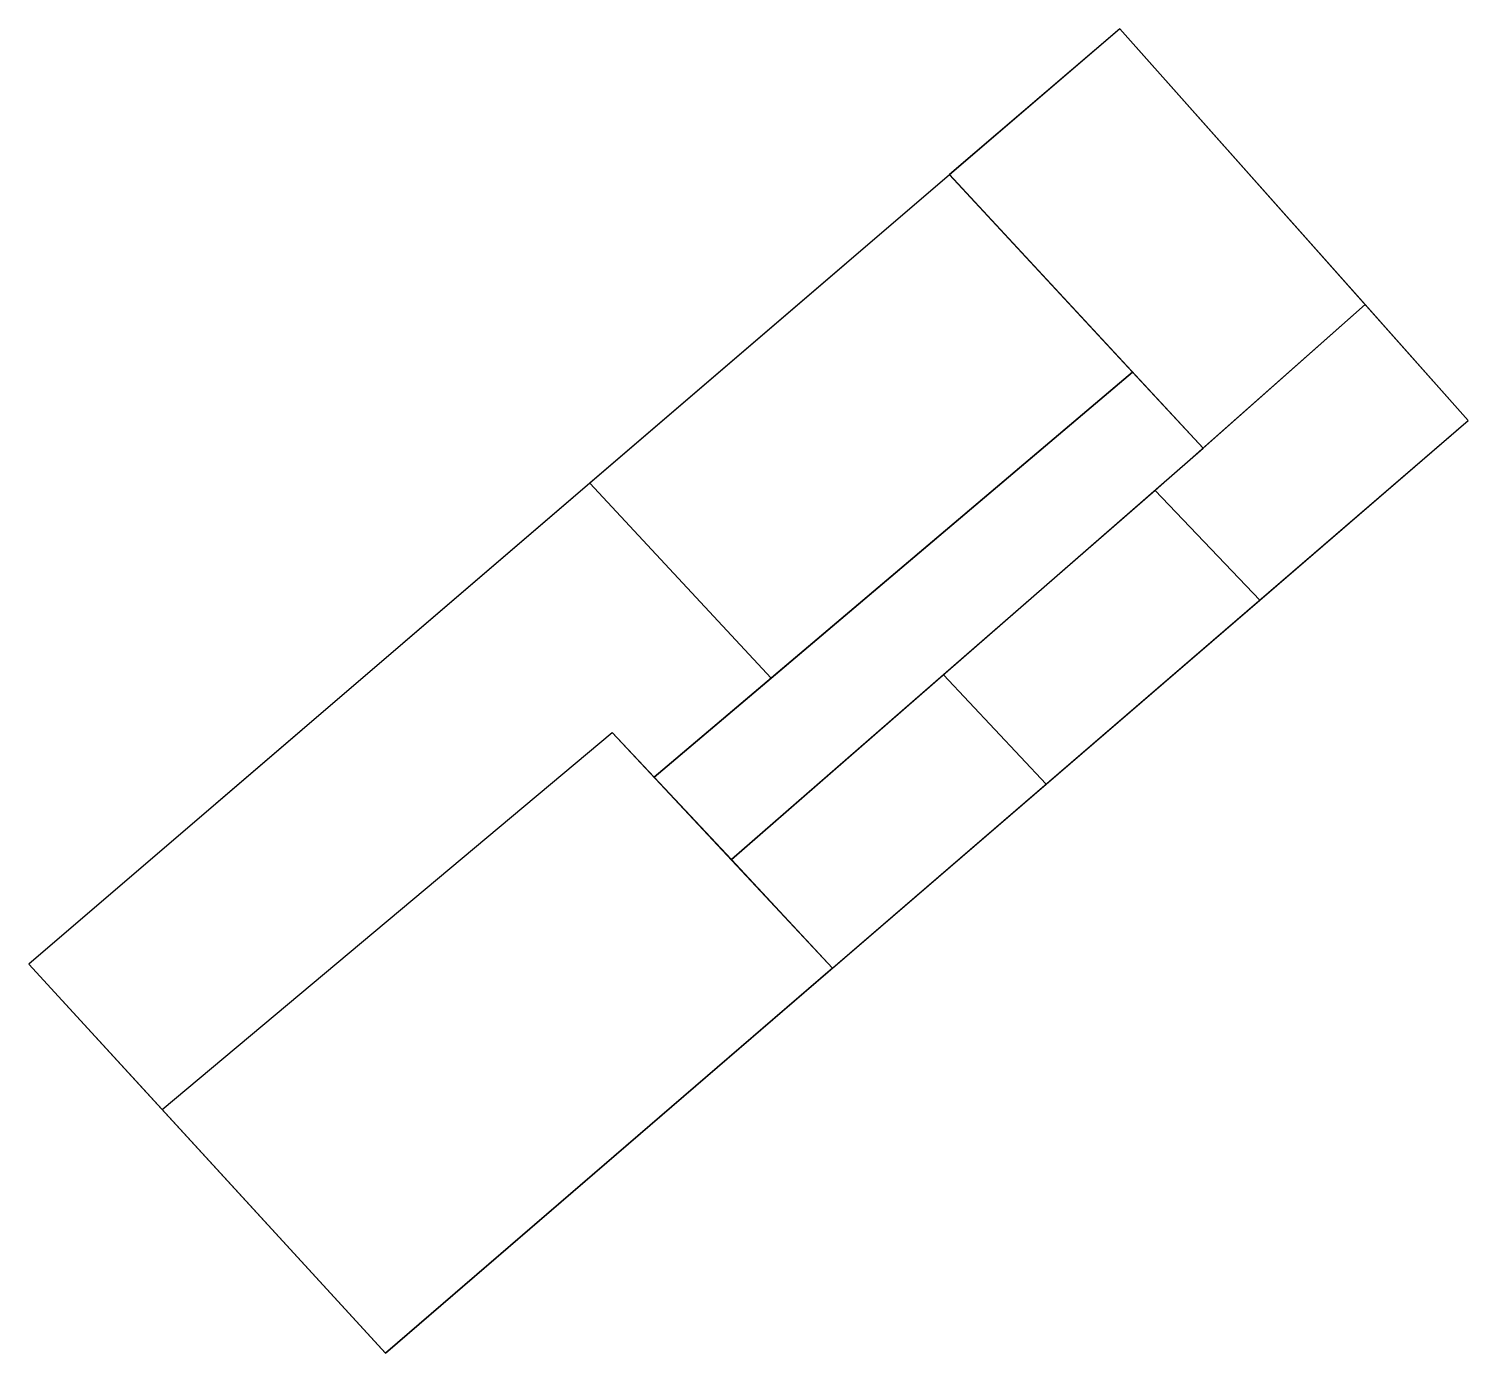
# Model space of a CAD drawing. Header units: millimetres. Extents: x -223534.3 to -223498.9, y 5357391.3 to 5357423.9.
import ezdxf

# ---------------------------------------------------------------- set-up
doc = ezdxf.new("R2010")
doc.units = ezdxf.units.MM
doc.layers.add('1', color=10, linetype='Continuous')
doc.layers.add('2', color=3, linetype='Continuous')

msp = doc.modelspace()

# ---------------------------------------------------------------- linework, layer by layer
msp.add_lwpolyline([(-223525.509, 5357391.346), (-223498.915, 5357414.256), (-223507.469, 5357423.883), (-223534.271, 5357400.906), (-223525.509, 5357391.346)])
at = {"layer": '1'}
for points in [[(-223516.037, 5357407.929), (-223507.164, 5357415.446), (-223511.658, 5357420.292), (-223520.488, 5357412.721)], [(-223534.271, 5357400.906), (-223530.997, 5357397.334), (-223519.938, 5357406.596), (-223518.908, 5357405.497), (-223516.037, 5357407.929), (-223520.488, 5357412.721), (-223534.271, 5357400.906)], [(-223530.997, 5357397.334), (-223519.938, 5357406.596), (-223514.529, 5357400.804), (-223525.507, 5357391.344)]]:
    msp.add_lwpolyline(points, close=True, dxfattribs=at)
at = {"layer": '2'}
for points in [[(-223511.659, 5357420.306), (-223505.428, 5357413.579), (-223501.447, 5357417.106), (-223507.474, 5357423.883)], [(-223506.604, 5357412.536), (-223504.033, 5357409.847), (-223498.915, 5357414.256), (-223501.447, 5357417.106)], [(-223518.91, 5357405.496), (-223517.014, 5357403.476), (-223505.428, 5357413.578), (-223507.164, 5357415.446)], [(-223511.805, 5357408.008), (-223509.28, 5357405.323), (-223504.033, 5357409.847), (-223506.604, 5357412.536)], [(-223517.014, 5357403.476), (-223514.529, 5357400.804), (-223509.28, 5357405.324), (-223511.803, 5357408.009)]]:
    msp.add_lwpolyline(points, close=True, dxfattribs=at)

doc.saveas('drawing.dxf')
